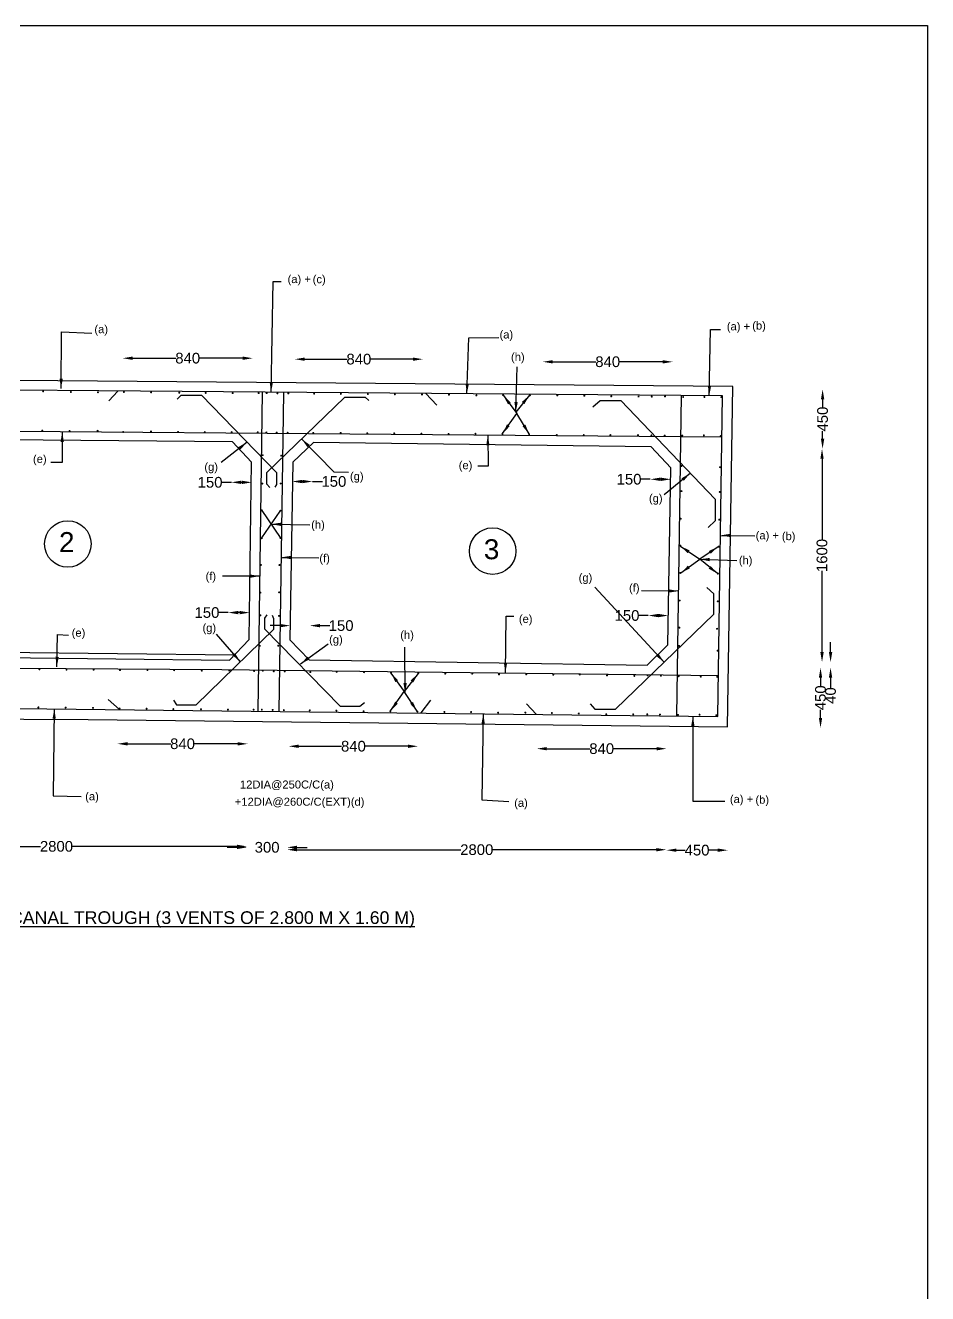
# Model space of a CAD drawing. Header units: millimetres. Extents: x 83 to 26937, y 200 to 19220.
# Drawn here: x 20168 to 26937, y 9710 to 19220 of the extents above; entities that cross this region are included whole.
import ezdxf

# ---------------------------------------------------------------- set-up
doc = ezdxf.new("R2010")
doc.units = ezdxf.units.MM
doc.header["$MEASUREMENT"] = 0
for name, color, linetype, plot in [('DIM', 7, 'Continuous', False), ('DWG', 7, 'Continuous', False), ('TEXT', 7, 'Continuous', False)]:
    doc.layers.add(name, color=color, linetype=linetype, plot=plot)
doc.styles.get("Standard").update_dxf_attribs({"font": 'arial.ttf'})
doc.dimstyles.new('Civil', dxfattribs={"dimtxt": 80, "dimasz": 75, "dimexe": 0.1, "dimexo": 0.0625, "dimgap": 0.09, "dimtad": 0, "dimdec": 0, "dimzin": 12, "dimdsep": 46, "dimtxsty": 'Standard', "dimcen": 0.1, "dimse1": 1, "dimse2": 1, "dimadec": 0, "dimazin": 2, "dimtfac": 1, "dimtdec": 0, "dimtofl": 0, "dimtmove": 0, "dimatfit": 3, "dimfxl": 1, "dimfrac": 1, "dimtolj": 1, "dimtzin": 0, "dimarcsym": 0})

# ---------------------------------------------------------------- blocks, each defined once
blk = doc.blocks.new('*D11')
at = {"layer": 'Defpoints', "color": 0, "transparency": 16777216}
for p in [(20899, 16721.8), (21873.7, 16724.3), (21873.7, 16721.8)]:
    blk.add_point(p, dxfattribs=at)
at = {"layer": 'DIM', "color": 0, "lineweight": -2, "transparency": 16777216}
for p, q in [((20974, 16724.3), (21297.9, 16724.3)), ((21798.7, 16724.3), (21474.7, 16724.3))]:
    blk.add_line(p, q, dxfattribs=at)
at = {"layer": 'DIM', "color": 0, "transparency": 16777216}
for points in [[(20974, 16736.8), (20974, 16711.8), (20899, 16724.3)], [(21798.7, 16736.8), (21798.7, 16711.8), (21873.7, 16724.3)]]:
    blk.add_solid(points, dxfattribs=at)
at = {"layer": 'DIM', "color": 0, "transparency": 16777216, "insert": (21386.3, 16724.3), "char_height": 80, "attachment_point": 5}
blk.add_mtext('\\A1;840', dxfattribs=at)
blk = doc.blocks.new('*D12')
at = {"layer": 'Defpoints', "color": 0, "transparency": 16777216}
for p in [(22188.7, 16707.2), (23151.2, 16717), (23151.2, 16707.2)]:
    blk.add_point(p, dxfattribs=at)
at = {"layer": 'DIM', "color": 0, "lineweight": -2, "transparency": 16777216}
for p, q in [((22263.7, 16717), (22581.6, 16717)), ((23076.2, 16717), (22758.4, 16717))]:
    blk.add_line(p, q, dxfattribs=at)
at = {"layer": 'DIM', "color": 0, "transparency": 16777216}
for points in [[(22263.7, 16729.5), (22263.7, 16704.5), (22188.7, 16717)], [(23076.2, 16729.5), (23076.2, 16704.5), (23151.2, 16717)]]:
    blk.add_solid(points, dxfattribs=at)
at = {"layer": 'DIM', "color": 0, "transparency": 16777216, "insert": (22670, 16717), "char_height": 80, "attachment_point": 5}
blk.add_mtext('\\A1;840', dxfattribs=at)
blk = doc.blocks.new('*D13')
at = {"layer": 'Defpoints', "color": 0, "transparency": 16777216}
for p in [(24049.5, 16687.6), (25024.2, 16697.4), (25024.2, 16687.6)]:
    blk.add_point(p, dxfattribs=at)
at = {"layer": 'DIM', "color": 0, "lineweight": -2, "transparency": 16777216}
for p, q in [((24124.5, 16697.4), (24448.4, 16697.4)), ((24949.2, 16697.4), (24625.2, 16697.4))]:
    blk.add_line(p, q, dxfattribs=at)
at = {"layer": 'DIM', "color": 0, "transparency": 16777216}
for points in [[(24124.5, 16709.9), (24124.5, 16684.9), (24049.5, 16697.4)], [(24949.2, 16709.9), (24949.2, 16684.9), (25024.2, 16697.4)]]:
    blk.add_solid(points, dxfattribs=at)
at = {"layer": 'DIM', "color": 0, "transparency": 16777216, "insert": (24536.8, 16697.4), "char_height": 80, "attachment_point": 5}
blk.add_mtext('\\A1;840', dxfattribs=at)
blk = doc.blocks.new('*D14')
at = {"layer": 'Defpoints', "color": 0, "transparency": 16777216}
for p in [(26148.9, 16491), (26187.9, 16491), (26187.9, 16044.9)]:
    blk.add_point(p, dxfattribs=at)
at = {"layer": 'DIM', "color": 0, "lineweight": -2, "transparency": 16777216}
for p, q in [((26148.9, 16416), (26148.9, 16357.9)), ((26148.9, 16119.9), (26148.9, 16178))]:
    blk.add_line(p, q, dxfattribs=at)
at = {"layer": 'DIM', "color": 0, "transparency": 16777216}
for points in [[(26136.4, 16416), (26161.4, 16416), (26148.9, 16491)], [(26136.4, 16119.9), (26161.4, 16119.9), (26148.9, 16044.9)]]:
    blk.add_solid(points, dxfattribs=at)
at = {"layer": 'DIM', "color": 0, "transparency": 16777216, "insert": (26148.9, 16267.9), "char_height": 80, "attachment_point": 5, "rotation": 90}
blk.add_mtext('\\A1;450', dxfattribs=at)
blk = doc.blocks.new('*D15')
at = {"layer": 'Defpoints', "color": 0, "transparency": 16777216}
for p in [(26148.9, 16044.9), (26144.5, 14445.7), (26148.9, 14445.7)]:
    blk.add_point(p, dxfattribs=at)
at = {"layer": 'DIM', "color": 0, "lineweight": -2, "transparency": 16777216}
for p, q in [((26144.5, 15969.9), (26144.5, 15361)), ((26144.5, 14520.7), (26144.5, 15129.7))]:
    blk.add_line(p, q, dxfattribs=at)
at = {"layer": 'DIM', "color": 0, "transparency": 16777216}
for points in [[(26132, 15969.9), (26157, 15969.9), (26144.5, 16044.9)], [(26132, 14520.7), (26157, 14520.7), (26144.5, 14445.7)]]:
    blk.add_solid(points, dxfattribs=at)
at = {"layer": 'DIM', "color": 0, "transparency": 16777216, "insert": (26144.5, 15245.3), "char_height": 80, "attachment_point": 5, "rotation": 90}
blk.add_mtext('\\A1;1600', dxfattribs=at)
blk = doc.blocks.new('*D16')
at = {"layer": 'Defpoints', "color": 0, "transparency": 16777216}
for p in [(26144.5, 14445.7), (26144.5, 14403.7), (26208.7, 14403.7)]:
    blk.add_point(p, dxfattribs=at)
at = {"layer": 'DIM', "color": 0, "lineweight": -2, "transparency": 16777216}
for p, q in [((26208.7, 14520.7), (26208.7, 14595.7)), ((26208.7, 14328.7), (26208.7, 14253.7))]:
    blk.add_line(p, q, dxfattribs=at)
at = {"layer": 'DIM', "color": 0, "transparency": 16777216}
for points in [[(26196.2, 14520.7), (26221.2, 14520.7), (26208.7, 14445.7)], [(26196.2, 14328.7), (26221.2, 14328.7), (26208.7, 14403.7)]]:
    blk.add_solid(points, dxfattribs=at)
at = {"layer": 'DIM', "color": 0, "transparency": 16777216, "insert": (26208.7, 14194.8), "char_height": 80, "attachment_point": 5, "rotation": 90}
blk.add_mtext('\\A1;40', dxfattribs=at)
blk = doc.blocks.new('*D17')
at = {"layer": 'Defpoints', "color": 0, "transparency": 16777216}
for p in [(26193.7, 14403.7), (26133.4, 13952.6), (26193.7, 13952.6)]:
    blk.add_point(p, dxfattribs=at)
at = {"layer": 'DIM', "color": 0, "lineweight": -2, "transparency": 16777216}
for p, q in [((26133.4, 14328.7), (26133.4, 14268.1)), ((26133.4, 14027.6), (26133.4, 14088.2))]:
    blk.add_line(p, q, dxfattribs=at)
at = {"layer": 'DIM', "color": 0, "transparency": 16777216}
for points in [[(26120.9, 14328.7), (26145.9, 14328.7), (26133.4, 14403.7)], [(26120.9, 14027.6), (26145.9, 14027.6), (26133.4, 13952.6)]]:
    blk.add_solid(points, dxfattribs=at)
at = {"layer": 'DIM', "color": 0, "transparency": 16777216, "insert": (26133.4, 14178.1), "char_height": 80, "attachment_point": 5, "rotation": 90}
blk.add_mtext('\\A1;450', dxfattribs=at)
blk = doc.blocks.new('*D18')
at = {"layer": 'Defpoints', "color": 0, "transparency": 16777216}
for p in [(24978.6, 13796.3), (24005.1, 13773.8), (24978.6, 13773.8)]:
    blk.add_point(p, dxfattribs=at)
at = {"layer": 'DIM', "color": 0, "lineweight": -2, "transparency": 16777216}
for p, q in [((24080.1, 13796.3), (24403.5, 13796.3)), ((24903.6, 13796.3), (24580.2, 13796.3))]:
    blk.add_line(p, q, dxfattribs=at)
at = {"layer": 'DIM', "color": 0, "transparency": 16777216}
for points in [[(24080.1, 13808.8), (24080.1, 13783.8), (24005.1, 13796.3)], [(24903.6, 13808.8), (24903.6, 13783.8), (24978.6, 13796.3)]]:
    blk.add_solid(points, dxfattribs=at)
at = {"layer": 'DIM', "color": 0, "transparency": 16777216, "insert": (24491.8, 13796.3), "char_height": 80, "attachment_point": 5}
blk.add_mtext('\\A1;840', dxfattribs=at)
blk = doc.blocks.new('*D19')
at = {"layer": 'Defpoints', "color": 0, "transparency": 16777216}
for p in [(24841.4, 14794.7), (24841.4, 14770.3), (24991.8, 14770.3)]:
    blk.add_point(p, dxfattribs=at)
at = {"layer": 'DIM', "color": 0, "lineweight": -2, "transparency": 16777216}
for p, q in [((24841.4, 14794.7), (24766.4, 14794.7)), ((24916.8, 14794.7), (24916.4, 14794.7))]:
    blk.add_line(p, q, dxfattribs=at)
at = {"layer": 'DIM', "color": 0, "transparency": 16777216}
for points in [[(24916.4, 14807.2), (24916.4, 14782.2), (24841.4, 14794.7)], [(24916.8, 14807.2), (24916.8, 14782.2), (24991.8, 14794.7)]]:
    blk.add_solid(points, dxfattribs=at)
at = {"layer": 'DIM', "color": 0, "transparency": 16777216, "insert": (24681.8, 14794.7), "char_height": 80, "attachment_point": 5}
blk.add_mtext('\\A1;150', dxfattribs=at)
blk = doc.blocks.new('*D20')
at = {"layer": 'Defpoints', "color": 0, "transparency": 16777216}
for p in [(24856.5, 15816.4), (24856.5, 15788.3), (25009.6, 15788.3)]:
    blk.add_point(p, dxfattribs=at)
at = {"layer": 'DIM', "color": 0, "lineweight": -2, "transparency": 16777216}
for p, q in [((24856.5, 15816.4), (24781.5, 15816.4)), ((24934.6, 15816.4), (24931.5, 15816.4))]:
    blk.add_line(p, q, dxfattribs=at)
at = {"layer": 'DIM', "color": 0, "transparency": 16777216}
for points in [[(24931.5, 15828.9), (24931.5, 15803.9), (24856.5, 15816.4)], [(24934.6, 15828.9), (24934.6, 15803.9), (25009.6, 15816.4)]]:
    blk.add_solid(points, dxfattribs=at)
at = {"layer": 'DIM', "color": 0, "transparency": 16777216, "insert": (24697, 15816.4), "char_height": 80, "attachment_point": 5}
blk.add_mtext('\\A1;150', dxfattribs=at)
blk = doc.blocks.new('*D21')
at = {"layer": 'Defpoints', "color": 0, "transparency": 16777216}
for p in [(22144.5, 13795.7), (23114.2, 13814.5), (23114.2, 13795.7)]:
    blk.add_point(p, dxfattribs=at)
at = {"layer": 'DIM', "color": 0, "lineweight": -2, "transparency": 16777216}
for p, q in [((22219.5, 13814.5), (22541, 13814.5)), ((23039.2, 13814.5), (22717.7, 13814.5))]:
    blk.add_line(p, q, dxfattribs=at)
at = {"layer": 'DIM', "color": 0, "transparency": 16777216}
for points in [[(22219.5, 13827), (22219.5, 13802), (22144.5, 13814.5)], [(23039.2, 13827), (23039.2, 13802), (23114.2, 13814.5)]]:
    blk.add_solid(points, dxfattribs=at)
at = {"layer": 'DIM', "color": 0, "transparency": 16777216, "insert": (22629.4, 13814.5), "char_height": 80, "attachment_point": 5}
blk.add_mtext('\\A1;840', dxfattribs=at)
blk = doc.blocks.new('*D22')
at = {"layer": 'Defpoints', "color": 0, "transparency": 16777216}
for p in [(22155.5, 14690.9), (22302.4, 14719.1), (22302.4, 14690.9)]:
    blk.add_point(p, dxfattribs=at)
at = {"layer": 'DIM', "color": 0, "lineweight": -2, "transparency": 16777216}
for p, q in [((22080.5, 14719.1), (22005.5, 14719.1)), ((22377.4, 14719.1), (22452.4, 14719.1))]:
    blk.add_line(p, q, dxfattribs=at)
at = {"layer": 'DIM', "color": 0, "transparency": 16777216}
for points in [[(22080.5, 14731.6), (22080.5, 14706.6), (22155.5, 14719.1)], [(22377.4, 14731.6), (22377.4, 14706.6), (22302.4, 14719.1)]]:
    blk.add_solid(points, dxfattribs=at)
at = {"layer": 'DIM', "color": 0, "transparency": 16777216, "insert": (22537, 14719.1), "char_height": 80, "attachment_point": 5}
blk.add_mtext('\\A1;150', dxfattribs=at)
blk = doc.blocks.new('*D23')
at = {"layer": 'Defpoints', "color": 0, "transparency": 16777216}
for p in [(21690.4, 14816.9), (21690.4, 14796.2), (21850.5, 14796.2)]:
    blk.add_point(p, dxfattribs=at)
at = {"layer": 'DIM', "color": 0, "lineweight": -2, "transparency": 16777216}
for p, q in [((21690.4, 14816.9), (21615.4, 14816.9)), ((21775.5, 14816.9), (21765.4, 14816.9))]:
    blk.add_line(p, q, dxfattribs=at)
at = {"layer": 'DIM', "color": 0, "transparency": 16777216}
for points in [[(21765.4, 14829.4), (21765.4, 14804.4), (21690.4, 14816.9)], [(21775.5, 14829.4), (21775.5, 14804.4), (21850.5, 14816.9)]]:
    blk.add_solid(points, dxfattribs=at)
at = {"layer": 'DIM', "color": 0, "transparency": 16777216, "insert": (21530.9, 14816.9), "char_height": 80, "attachment_point": 5}
blk.add_mtext('\\A1;150', dxfattribs=at)
blk = doc.blocks.new('*D24')
at = {"layer": 'Defpoints', "color": 0, "transparency": 16777216}
for p in [(21713.6, 15816.8), (21713.6, 15793.5), (21867.6, 15816.8)]:
    blk.add_point(p, dxfattribs=at)
at = {"layer": 'DIM', "color": 0, "lineweight": -2, "transparency": 16777216}
for p, q in [((21713.6, 15793.5), (21638.6, 15793.5)), ((21792.6, 15793.5), (21788.6, 15793.5))]:
    blk.add_line(p, q, dxfattribs=at)
at = {"layer": 'DIM', "color": 0, "transparency": 16777216}
for points in [[(21788.6, 15806), (21788.6, 15781), (21713.6, 15793.5)], [(21792.6, 15806), (21792.6, 15781), (21867.6, 15793.5)]]:
    blk.add_solid(points, dxfattribs=at)
at = {"layer": 'DIM', "color": 0, "transparency": 16777216, "insert": (21554, 15793.5), "char_height": 80, "attachment_point": 5}
blk.add_mtext('\\A1;150', dxfattribs=at)
blk = doc.blocks.new('*D25')
at = {"layer": 'Defpoints', "color": 0, "transparency": 16777216}
for p in [(22323.3, 15799.7), (22170.9, 15773.3), (22323.3, 15773.3)]:
    blk.add_point(p, dxfattribs=at)
at = {"layer": 'DIM', "color": 0, "lineweight": -2, "transparency": 16777216}
for p, q in [((22245.9, 15799.7), (22248.3, 15799.7)), ((22323.3, 15799.7), (22398.3, 15799.7))]:
    blk.add_line(p, q, dxfattribs=at)
at = {"layer": 'DIM', "color": 0, "transparency": 16777216}
for points in [[(22245.9, 15812.2), (22245.9, 15787.2), (22170.9, 15799.7)], [(22248.3, 15812.2), (22248.3, 15787.2), (22323.3, 15799.7)]]:
    blk.add_solid(points, dxfattribs=at)
at = {"layer": 'DIM', "color": 0, "transparency": 16777216, "insert": (22482.8, 15799.7), "char_height": 80, "attachment_point": 5}
blk.add_mtext('\\A1;150', dxfattribs=at)
blk = doc.blocks.new('*D26')
at = {"layer": 'Defpoints', "color": 0, "transparency": 16777216}
for p in [(20859.9, 13803.3), (21835.3, 13832.9), (21835.3, 13803.3)]:
    blk.add_point(p, dxfattribs=at)
at = {"layer": 'DIM', "color": 0, "lineweight": -2, "transparency": 16777216}
for p, q in [((20934.9, 13832.9), (21259.2, 13832.9)), ((21760.3, 13832.9), (21436, 13832.9))]:
    blk.add_line(p, q, dxfattribs=at)
at = {"layer": 'DIM', "color": 0, "transparency": 16777216}
for points in [[(20934.9, 13845.4), (20934.9, 13820.4), (20859.9, 13832.9)], [(21760.3, 13845.4), (21760.3, 13820.4), (21835.3, 13832.9)]]:
    blk.add_solid(points, dxfattribs=at)
at = {"layer": 'DIM', "color": 0, "transparency": 16777216, "insert": (21347.6, 13832.9), "char_height": 80, "attachment_point": 5}
blk.add_mtext('\\A1;840', dxfattribs=at)
blk = doc.blocks.new('*D69')
at = {"layer": 'Defpoints', "color": 0, "transparency": 16777216}
for p in [(18972.2, 13078.3), (21831.3, 13078.3), (21831.3, 13063.8)]:
    blk.add_point(p, dxfattribs=at)
at = {"layer": 'DIM', "color": 0, "lineweight": -2, "transparency": 16777216}
for p, q in [((19047.2, 13063.8), (20281.7, 13063.8)), ((21756.3, 13063.8), (20521.9, 13063.8))]:
    blk.add_line(p, q, dxfattribs=at)
at = {"layer": 'DIM', "color": 0, "transparency": 16777216}
for points in [[(19047.2, 13076.3), (19047.2, 13051.3), (18972.2, 13063.8)], [(21756.3, 13076.3), (21756.3, 13051.3), (21831.3, 13063.8)]]:
    blk.add_solid(points, dxfattribs=at)
at = {"layer": 'DIM', "color": 0, "transparency": 16777216, "insert": (20401.8, 13063.8), "char_height": 80, "attachment_point": 5}
blk.add_mtext('\\A1;2800', dxfattribs=at)
blk = doc.blocks.new('*D70')
at = {"layer": 'Defpoints', "color": 0, "transparency": 16777216}
for p in [(21831.3, 13063.8), (22132.3, 13063.8), (22132.3, 13056.6)]:
    blk.add_point(p, dxfattribs=at)
at = {"layer": 'DIM', "color": 0, "lineweight": -2, "transparency": 16777216}
for p, q in [((21756.3, 13056.6), (21681.3, 13056.6)), ((22207.3, 13056.6), (22282.3, 13056.6))]:
    blk.add_line(p, q, dxfattribs=at)
at = {"layer": 'DIM', "color": 0, "transparency": 16777216}
for points in [[(21756.3, 13069.1), (21756.3, 13044.1), (21831.3, 13056.6)], [(22207.3, 13069.1), (22207.3, 13044.1), (22132.3, 13056.6)]]:
    blk.add_solid(points, dxfattribs=at)
at = {"layer": 'DIM', "color": 0, "transparency": 16777216, "insert": (21981.8, 13056.6), "char_height": 80, "attachment_point": 5}
blk.add_mtext('\\A1;300', dxfattribs=at)
blk = doc.blocks.new('*D71')
at = {"layer": 'Defpoints', "color": 0, "transparency": 16777216}
for p in [(22132.3, 13056.6), (24976.9, 13056.6), (24976.9, 13038.9)]:
    blk.add_point(p, dxfattribs=at)
at = {"layer": 'DIM', "color": 0, "lineweight": -2, "transparency": 16777216}
for p, q in [((22207.3, 13038.9), (23434.5, 13038.9)), ((24901.9, 13038.9), (23674.7, 13038.9))]:
    blk.add_line(p, q, dxfattribs=at)
at = {"layer": 'DIM', "color": 0, "transparency": 16777216}
for points in [[(22207.3, 13051.4), (22207.3, 13026.4), (22132.3, 13038.9)], [(24901.9, 13051.4), (24901.9, 13026.4), (24976.9, 13038.9)]]:
    blk.add_solid(points, dxfattribs=at)
at = {"layer": 'DIM', "color": 0, "transparency": 16777216, "insert": (23554.6, 13038.9), "char_height": 80, "attachment_point": 5}
blk.add_mtext('\\A1;2800', dxfattribs=at)
blk = doc.blocks.new('*D72')
at = {"layer": 'Defpoints', "color": 0, "transparency": 16777216}
for p in [(24976.9, 13038.9), (25437.4, 13038.9), (25437.4, 13035.3)]:
    blk.add_point(p, dxfattribs=at)
at = {"layer": 'DIM', "color": 0, "lineweight": -2, "transparency": 16777216}
for p, q in [((25051.9, 13035.3), (25117.2, 13035.3)), ((25362.4, 13035.3), (25297.1, 13035.3))]:
    blk.add_line(p, q, dxfattribs=at)
at = {"layer": 'DIM', "color": 0, "transparency": 16777216}
for points in [[(25051.9, 13047.8), (25051.9, 13022.8), (24976.9, 13035.3)], [(25362.4, 13047.8), (25362.4, 13022.8), (25437.4, 13035.3)]]:
    blk.add_solid(points, dxfattribs=at)
at = {"layer": 'DIM', "color": 0, "transparency": 16777216, "insert": (25207.2, 13035.3), "char_height": 80, "attachment_point": 5}
blk.add_mtext('\\A1;450', dxfattribs=at)

msp = doc.modelspace()

# ---------------------------------------------------------------- linework, layer by layer
msp.add_lwpolyline([(26936.9, 200.3), (83.1, 200.3), (83.1, 19220.2), (26936.9, 19220.2)], close=True)
at = {"layer": 'DWG'}
for points in [[(15326.6, 14042.9), (20640.6, 14014.9), (25435.1, 13960.4), (25475.1, 16512.2), (15345.3, 16596.7)], [(15404.8, 14119.2), (20329.7, 14096.2), (25363.1, 14038.6), (25398, 16442.2), (15416.2, 16521.3)]]:
    msp.add_lwpolyline(points, close=True, dxfattribs=at)
at = {"layer": 'DWG', "const_width": 7.5}
for points in [[(20298.1, 16476.3, 1), (20305.6, 16476.3, 1)], [(20506.1, 16471, 1), (20513.6, 16471, 1)], [(20708.7, 16469.4, 1), (20716.2, 16469.4, 1)], [(20903.6, 16470.9, 1), (20911.1, 16470.9, 1)], [(21107.7, 16468.6, 1), (21115.2, 16468.6, 1)], [(21318.8, 16465.6, 1), (21326.3, 16465.6, 1)], [(21517.5, 16464.1, 1), (21525, 16464.1, 1)], [(21720.1, 16462.5, 1), (21727.6, 16462.5, 1)], [(21914.3, 16462.5, 1), (21921.8, 16462.5, 1)], [(21974.7, 16463.3, 1), (21982.2, 16463.3, 1)], [(22055.7, 16461, 1), (22063.2, 16461, 1)], [(22137.5, 16461, 1), (22145, 16461, 1)], [(22331, 16458.7, 1), (22338.5, 16458.7, 1)], [(22531.3, 16457.2, 1), (22538.8, 16457.2, 1)], [(22733.8, 16455.7, 1), (22741.3, 16455.7, 1)], [(22936.4, 16454.1, 1), (22943.9, 16454.1, 1)], [(23139.8, 16451.9, 1), (23147.3, 16451.9, 1)], [(23342.4, 16451.1, 1), (23349.9, 16451.1, 1)], [(23548.1, 16445.7, 1), (23555.6, 16445.7, 1)], [(23748.4, 16448, 1), (23755.9, 16448, 1)], [(23949.4, 16446.5, 1), (23956.9, 16446.5, 1)], [(24155.9, 16444.9, 1), (24163.4, 16444.9, 1)], [(24357.7, 16443.4, 1), (24365.2, 16443.4, 1)], [(24560.2, 16438.8, 1), (24567.7, 16438.8, 1)], [(24764.3, 16437.3, 1), (24771.8, 16437.3, 1)], [(24863.7, 16436.5, 1), (24871.2, 16436.5, 1)], [(24963.1, 16438.1, 1), (24970.6, 16438.1, 1)], [(25099.1, 16433.5, 1), (25106.6, 16433.5, 1)], [(25258.9, 16434.2, 1), (25266.4, 16434.2, 1)], [(25385.9, 16432.7, 1), (25393.4, 16432.7, 1)], [(20291.2, 16181.4, 1), (20298.7, 16181.4, 1)], [(20496.1, 16178.4, 1), (20503.6, 16178.4, 1)], [(20706.4, 16179.9, 1), (20713.9, 16179.9, 1)], [(20898.2, 16171.5, 1), (20905.7, 16171.5, 1)], [(21107, 16175.3, 1), (21114.5, 16175.3, 1)], [(21310.4, 16171.5, 1), (21317.9, 16171.5, 1)], [(21510.6, 16169.9, 1), (21518.1, 16169.9, 1)], [(21712.5, 16169.9, 1), (21720, 16169.9, 1)], [(21908.2, 16169.2, 1), (21915.7, 16169.2, 1)], [(21973.2, 16167.6, 1), (21980.7, 16167.6, 1)], [(22049.6, 16166.1, 1), (22057.1, 16166.1, 1)], [(22132.1, 16165.3, 1), (22139.6, 16165.3, 1)], [(22324.1, 16164.6, 1), (22331.6, 16164.6, 1)], [(22529.8, 16163.8, 1), (22537.3, 16163.8, 1)], [(22729.2, 16161.5, 1), (22736.7, 16161.5, 1)], [(22931.9, 16160.8, 1), (22939.4, 16160.8, 1)], [(23136, 16158.5, 1), (23143.5, 16158.5, 1)], [(23339.3, 16156.2, 1), (23346.8, 16156.2, 1)], [(23541.2, 16157.7, 1), (23548.7, 16157.7, 1)], [(23743.8, 16156.2, 1), (23751.3, 16156.2, 1)], [(23944, 16153.1, 1), (23951.5, 16153.1, 1)], [(24151.3, 16148.5, 1), (24158.8, 16148.5, 1)], [(24353.9, 16147.8, 1), (24361.4, 16147.8, 1)], [(24553.3, 16147.7, 1), (24560.8, 16147.7, 1)], [(24760.5, 16147.7, 1), (24768, 16147.7, 1)], [(24861.4, 16145.5, 1), (24868.9, 16145.5, 1)], [(24960.9, 16144.7, 1), (24968.4, 16144.7, 1)], [(25092.2, 16144.1, 1), (25099.7, 16144.1, 1)], [(25254.3, 16146.4, 1), (25261.8, 16146.4, 1)], [(25381.3, 16141, 1), (25388.8, 16141, 1)], [(21944.5, 15997.2, 1), (21952, 15997.2, 1)], [(22083.7, 15994.1, 1), (22091.2, 15994.1, 1)], [(25086.1, 15916.4, 1), (25093.6, 15916.4, 1)], [(25375.9, 15907.2, 1), (25383.4, 15907.2, 1)], [(21942.2, 15784, 1), (21949.7, 15784, 1)], [(22079.8, 15784.8, 1), (22087.3, 15784.8, 1)], [(25086.9, 15727.6, 1), (25094.4, 15727.6, 1)], [(25373.6, 15721.5, 1), (25381.1, 15721.5, 1)], [(21937.6, 15584.6, 1), (21945.1, 15584.6, 1)], [(22077.5, 15580.7, 1), (22085, 15580.7, 1)], [(25080.7, 15520.6, 1), (25088.2, 15520.6, 1)], [(25370.6, 15513.7, 1), (25378.1, 15513.7, 1)], [(21937.6, 15374.5, 1), (21945.1, 15374.5, 1)], [(22078.3, 15376.8, 1), (22085.8, 15376.8, 1)], [(25078.4, 15319, 1), (25085.9, 15319, 1)], [(25364.4, 15310.6, 1), (25371.9, 15310.6, 1)], [(21931.5, 15174.2, 1), (21939, 15174.2, 1)], [(22070.7, 15173.4, 1), (22078.2, 15173.4, 1)], [(25077.6, 15114.6, 1), (25085.1, 15114.6, 1)], [(25359.8, 15109.2, 1), (25367.3, 15109.2, 1)], [(21928.4, 14967.1, 1), (21935.9, 14967.1, 1)], [(22068.4, 14968.7, 1), (22075.9, 14968.7, 1)], [(25073.1, 14907.5, 1), (25080.6, 14907.5, 1)], [(25359, 14901.4, 1), (25366.5, 14901.4, 1)], [(21928.4, 14796.9, 1), (21935.9, 14796.9, 1)], [(22067.6, 14792.3, 1), (22075.1, 14792.3, 1)], [(25071.5, 14704.5, 1), (25079, 14704.5, 1)], [(25353.7, 14695.3, 1), (25361.2, 14695.3, 1)], [(21923.1, 14567.7, 1), (21930.6, 14567.7, 1)], [(22061.5, 14568.4, 1), (22069, 14568.4, 1)], [(25068.4, 14567, 1), (25075.9, 14567, 1)], [(25356.7, 14531.8, 1), (25364.2, 14531.8, 1)], [(20270.5, 14391.8, 1), (20278, 14391.8, 1)], [(20473.3, 14388.5, 1), (20480.8, 14388.5, 1)], [(20676.1, 14388.5, 1), (20683.6, 14388.5, 1)], [(20874.7, 14386, 1), (20882.2, 14386, 1)], [(21080.8, 14386, 1), (21088.3, 14386, 1)], [(21280.9, 14385.2, 1), (21288.4, 14385.2, 1)], [(21487.9, 14381.9, 1), (21495.4, 14381.9, 1)], [(21694.1, 14382.7, 1), (21701.6, 14382.7, 1)], [(21880.8, 14379.3, 1), (21888.3, 14379.3, 1)], [(21945.3, 14381.8, 1), (21952.8, 14381.8, 1)], [(22028.3, 14376.8, 1), (22035.8, 14376.8, 1)], [(22110.4, 14376, 1), (22117.9, 14376, 1)], [(22302.3, 14370.9, 1), (22309.8, 14370.9, 1)], [(22499.8, 14372.6, 1), (22507.3, 14372.6, 1)], [(22705.1, 14370.1, 1), (22712.6, 14370.1, 1)], [(22906.7, 14367.5, 1), (22914.2, 14367.5, 1)], [(23112.8, 14362.5, 1), (23120.3, 14362.5, 1)], [(23314.8, 14359.2, 1), (23322.3, 14359.2, 1)], [(23516.7, 14359.1, 1), (23524.2, 14359.1, 1)], [(23717.8, 14354.1, 1), (23725.3, 14354.1, 1)], [(23922.3, 14354.1, 1), (23929.8, 14354.1, 1)], [(24323.6, 14352.5, 1), (24331.1, 14352.5, 1)], [(24124.3, 14350.8, 1), (24131.8, 14350.8, 1)], [(24528.1, 14345.8, 1), (24535.6, 14345.8, 1)], [(24732.6, 14342.4, 1), (24740.1, 14342.4, 1)], [(24832.3, 14346.6, 1), (24839.8, 14346.6, 1)], [(24931.9, 14343.3, 1), (24939.4, 14343.3, 1)], [(25065.2, 14339.9, 1), (25072.7, 14339.9, 1)], [(25231.1, 14336.6, 1), (25238.6, 14336.6, 1)], [(25354.3, 14334.9, 1), (25361.8, 14334.9, 1)], [(20262.1, 14106.3, 1), (20269.6, 14106.3, 1)], [(20466.6, 14104.6, 1), (20474.1, 14104.6, 1)], [(20671.9, 14102.2, 1), (20679.4, 14102.2, 1)], [(20871.3, 14098, 1), (20878.8, 14098, 1)], [(21074.1, 14096.3, 1), (21081.6, 14096.3, 1)], [(21275.1, 14093, 1), (21282.6, 14093, 1)], [(21482.1, 14092.2, 1), (21489.6, 14092.2, 1)], [(21684, 14089.7, 1), (21691.5, 14089.7, 1)], [(21876.6, 14088.8, 1), (21884.1, 14088.8, 1)], [(21938.6, 14088.8, 1), (21946.1, 14088.8, 1)], [(22019.9, 14087.1, 1), (22027.4, 14087.1, 1)], [(22103.7, 14085.4, 1), (22111.2, 14085.4, 1)], [(22298.1, 14083.7, 1), (22305.6, 14083.7, 1)], [(22498.1, 14082.1, 1), (22505.6, 14082.1, 1)], [(22701.7, 14077.1, 1), (22709.2, 14077.1, 1)], [(22902.5, 14077, 1), (22910, 14077, 1)], [(23105.3, 14074.5, 1), (23112.8, 14074.5, 1)], [(23308.1, 14072, 1), (23315.6, 14072, 1)], [(23508.3, 14071.1, 1), (23515.8, 14071.1, 1)], [(23711.1, 14066.9, 1), (23718.6, 14066.9, 1)], [(23915.6, 14066.9, 1), (23923.1, 14066.9, 1)], [(24114.2, 14064.4, 1), (24121.7, 14064.4, 1)], [(24316.1, 14060.3, 1), (24323.6, 14060.3, 1)], [(24522.3, 14054.4, 1), (24529.8, 14054.4, 1)], [(24724.2, 14054.4, 1), (24731.7, 14054.4, 1)], [(24829.8, 14054.4, 1), (24837.3, 14054.4, 1)], [(24925.2, 14052.7, 1), (24932.7, 14052.7, 1)], [(25060.1, 14050.2, 1), (25067.6, 14050.2, 1)], [(25221.9, 14051, 1), (25229.4, 14051, 1)], [(25348.4, 14046.9, 1), (25355.9, 14046.9, 1)]]:
    msp.add_lwpolyline(points, format="xyb", close=True, dxfattribs=at)
at = {"layer": 'DWG'}
for points in [[(20862.6, 16478.2), (20794.9, 16404.8)], [(21913.7, 14078.1), (21946.5, 16469.6)], [(22104.3, 16468.3), (22068.6, 14076.3)], [(23172.5, 16459.9), (23254, 16372.5)], [(21307.1, 16416.1), (21338, 16446.9), (21488.8, 16446.9), (22052.8, 15868), (22052.8, 15777.2), (22040.8, 15756.7)], [(22001.4, 15755), (21979.1, 15780.7), (21979.1, 15866.3), (22564.2, 16433.5), (22718.5, 16433.5), (22746, 16406.1)], [(24425.4, 16360.7), (24479.6, 16406.4), (24635.5, 16406.4), (25344.1, 15667.4), (25344.1, 15505), (25291.6, 15454.2)], [(25055.9, 14042.1), (25090.6, 16444.7)], [(25393.5, 16131.6), (17326.6, 16197.6), (15414.7, 16207.2)], [(18985.2, 14649.5), (19139.9, 14489.8), (21699.7, 14461.1), (21848.5, 14614.9), (21865.8, 15944.7), (21722.2, 16098.4), (19160.7, 16118.9), (19003.4, 15978.8), (18985.2, 14649.5)], [(22151.3, 14612.9), (22298.2, 14462), (24831.9, 14423.5), (24988.4, 14574.4), (25011.6, 15902.9), (24861.9, 16059.3), (22330.6, 16092.1), (22175.4, 15945.2), (22151.3, 14612.9)], [(24404.6, 14133.2), (24439.8, 14094), (24596.5, 14094), (25333, 14804.3), (25333, 14958), (25280.5, 15005)], [(21278.7, 14160.1), (21302.5, 14126.2), (21450.9, 14126.2), (22033.2, 14693), (22033.2, 14769.6), (22023.1, 14796)], [(21980.4, 14799.8), (21962.8, 14774.7), (21962.8, 14694.3), (22529, 14115.8), (22677.3, 14115.8), (22712.5, 14142.2)], [(19100.9, 14530.2), (21738.2, 14500.9)], [(15406.2, 14430), (21642.3, 14390.8), (25367.6, 14346.4)], [(20873.4, 14090), (20789.1, 14164.6)], [(23137.9, 14064.1), (23209.1, 14159.4)], [(23926.7, 14133.2), (24001.1, 14054.2)]]:
    msp.add_lwpolyline(points, dxfattribs=at)
at = {"layer": 'TEXT'}
for points in [[(21942.8, 15377.9), (22078.6, 15578.2)], [(21943.2, 15581.3), (22080.2, 15380)]]:
    msp.add_lwpolyline(points, dxfattribs=at)
for centre in [(20487, 15331.4), (23673.8, 15277.8)]:
    msp.add_circle(centre, 174.6, dxfattribs=at)

# ---------------------------------------------------------------- texts
for s, height, p in [('(a) +', 60, (22135.5, 17287.8)), ('(c)', 60, (22323.7, 17286.6)), ('(a)', 60, (20686.2, 16912.1)), ('(a)', 60, (23725.3, 16872.3)), ('(a) +', 60, (25430.5, 16933.5)), ('(b)', 60, (25620.9, 16939)), ('(h)', 60, (23811.5, 16704)), ('(e)', 60, (20225.5, 15939.1)), ('(g)', 60, (21511, 15879.7)), ('(e)', 60, (23419.2, 15892.1)), ('(g)', 60, (22603.4, 15809.5)), ('(g)', 60, (24846.3, 15644.3)), ('(h)', 60, (22312.2, 15446.3)), ('2', 150, (20420.6, 15270.5)), ('(a) +', 60, (25646.8, 15366.3)), ('(b)', 60, (25843, 15360.1)), ('3', 150, (23607.5, 15216.9)), ('(f)', 60, (22373.6, 15194.8)), ('(h)', 60, (25520.5, 15179.8)), ('(f)', 60, (21520, 15060.4)), ('(g)', 60, (24318.9, 15049.5)), ('(f)', 60, (24696.9, 14972.9)), ('(e)', 60, (23870.5, 14739.5)), ('(e)', 60, (20516, 14636.2)), ('(g)', 60, (21497.1, 14672.9)), ('(g)', 60, (22446.8, 14586.3)), ('(h)', 60, (22980.8, 14619.9)), ('12DIA@250C/C(a)', 60, (21778.3, 13497.8)), ('(a)', 60, (20617.2, 13409.5)), ('+12DIA@260C/C(EXT)(d)', 60, (21739.7, 13368.9)), ('(a)', 60, (23835.2, 13360.5)), ('(a) +', 60, (25453.4, 13388.8)), ('(b)', 60, (25645, 13384)), ('%%UR.C.C.DETAILS OF BOX UNDER CANAL TROUGH (3 VENTS OF 2.800 M X 1.60 M)', 95, (18018.1, 12482.3))]:
    msp.add_text(s, height=height, dxfattribs=at).set_placement(p)

# ---------------------------------------------------------------- dimensions: what is measured, and where the dimension line sits
at = {"layer": 'DIM'}
for p1, p2, distance, text, picture, middle in [((20899, 16721.8), (21873.7, 16721.8), 2.4, '840', '*D11', (21386.3, 16724.3)), ((22188.7, 16707.2), (23151.2, 16707.2), 9.8, '840', '*D12', (22670, 16717)), ((24049.5, 16687.6), (25024.2, 16687.6), 9.8, '840', '*D13', (24536.8, 16697.4)), ((26187.9, 16044.9), (26187.9, 16491), 39, '450', '*D14', (26148.9, 16267.9)), ((26148.9, 16044.9), (26148.9, 14445.7), -4.3, '1600', '*D15', (26144.5, 15245.3)), ((21867.6, 15816.8), (21713.6, 15816.8), 23.3, '150', '*D24', (21554, 15793.5)), ((22170.9, 15773.3), (22323.3, 15773.3), 26.4, '150', '*D25', (22482.8, 15799.7)), ((25009.6, 15788.3), (24856.5, 15788.3), -28.2, '150', '*D20', (24697, 15816.4)), ((21850.5, 14796.2), (21690.4, 14796.2), -20.7, '150', '*D23', (21530.9, 14816.9)), ((22155.5, 14690.9), (22302.4, 14690.9), 28.2, '150', '*D22', (22537, 14719.1)), ((26144.5, 14445.7), (26144.5, 14403.7), 64.2, '40', '*D16', (26208.7, 14194.8)), ((26193.7, 14403.7), (26193.7, 13952.6), -60.2, '450', '*D17', (26133.4, 14178.1)), ((20859.9, 13803.3), (21835.3, 13803.3), 29.6, '840', '*D26', (21347.6, 13832.9)), ((22144.5, 13795.7), (23114.2, 13795.7), 18.8, '840', '*D21', (22629.4, 13814.5)), ((24005.1, 13773.8), (24978.6, 13773.8), 22.6, '840', '*D18', (24491.8, 13796.3)), ((18972.2, 13078.3), (21831.3, 13078.3), -14.5, '2800', '*D69', (20401.8, 13063.8)), ((21831.3, 13063.8), (22132.3, 13063.8), -7.2, '300', '*D70', (21981.8, 13056.6)), ((22132.3, 13056.6), (24976.9, 13056.6), -17.7, '2800', '*D71', (23554.6, 13038.9)), ((24976.9, 13038.9), (25437.4, 13038.9), -3.6, '450', '*D72', (25207.2, 13035.3))]:
    dim = msp.add_aligned_dim(p1=p1, p2=p2, distance=distance, text=text, dimstyle='Civil', dxfattribs=at)
    dim.commit()
    dim.dimension.update_dxf_attribs({"geometry": picture, "text_midpoint": middle})
dim = msp.add_aligned_dim(p1=(24991.8, 14770.3), p2=(24841.4, 14770.3), distance=-24.4, dimstyle='Civil', dxfattribs=at)
dim.commit()
dim.dimension.update_dxf_attribs({"geometry": '*D19', "text_midpoint": (24681.8, 14794.7)})

# ---------------------------------------------------------------- leaders
at = {"layer": 'TEXT'}
for points in [[(22012.1, 16469), (22026.8, 17300.4), (22088.2, 17300.4)], [(25299, 16443), (25307.8, 16940.9), (25383.7, 16940.9)], [(20436.3, 16496.8), (20439.2, 16922.9), (20667, 16911.2)], [(23480.4, 16457.4), (23495, 16876.9), (23719.9, 16879.8)], [(23847.3, 16320.1), (23857.2, 16660.9)], [(23754.4, 16445), (23854.2, 16310.7)], [(23949.4, 16446.5), (23847.3, 16320.1)], [(23748.7, 16159.8), (23854.2, 16310.7)], [(23947.2, 16156.8), (23854.2, 16310.7)], [(20444.8, 16172.1), (20444.8, 15943.2), (20359.4, 15943.2)], [(21832, 16094.7), (21638.1, 15941.9)], [(22240.4, 16119.5), (22482.3, 15871.9), (22593.3, 15868.9)], [(23637.3, 16145.9), (23639.1, 15914.4), (23561.8, 15914.4)], [(25156.9, 15862.7), (24960.6, 15699)], [(22012.1, 15480.1), (22301.5, 15475.5)], [(25382.8, 15395.9), (25641, 15393.6)], [(25082.3, 15315.3), (25227.2, 15216.8)], [(22085.8, 15231.1), (22370, 15226.3)], [(25085.1, 15114.6), (25227.2, 15216.8)], [(25364.4, 15310.6), (25227.2, 15216.8)], [(25227.2, 15216.8), (25505.4, 15207.6)], [(25359.8, 15109.2), (25227.2, 15216.8)], [(21927.6, 15090.3), (21648.1, 15090.3)], [(24960.1, 14444.7), (24439.1, 15007)], [(25069.4, 14978.4), (24790.2, 14980.7)], [(23769.2, 14365.5), (23775.7, 14789.7), (23832.7, 14789.7)], [(20404.6, 14410.1), (20410.7, 14652.9), (20491.7, 14648.1)], [(21781.2, 14447.8), (21601.8, 14655.9)], [(22232.4, 14432), (22438.9, 14583.9)], [(23017.6, 14213.6), (23014.8, 14556.7)], [(22911.1, 14363.8), (23010.4, 14224.6)], [(23114.1, 14359.7), (23010.4, 14224.6)], [(22908.5, 14080), (23010.4, 14224.6)], [(23106.6, 14077.3), (23010.4, 14224.6)], [(20385.6, 14095.6), (20376.2, 13443), (20586.2, 13438.4)], [(23603.8, 14058.7), (23592.6, 13411.7), (23795.5, 13400.4)], [(25175.7, 14040.8), (25175.7, 13404), (25416.1, 13404)]]:
    msp.add_leader(points, dimstyle='Civil', override={"dimgap": 0.09, "dimtad": 0}, dxfattribs=at)

doc.saveas('drawing.dxf')
